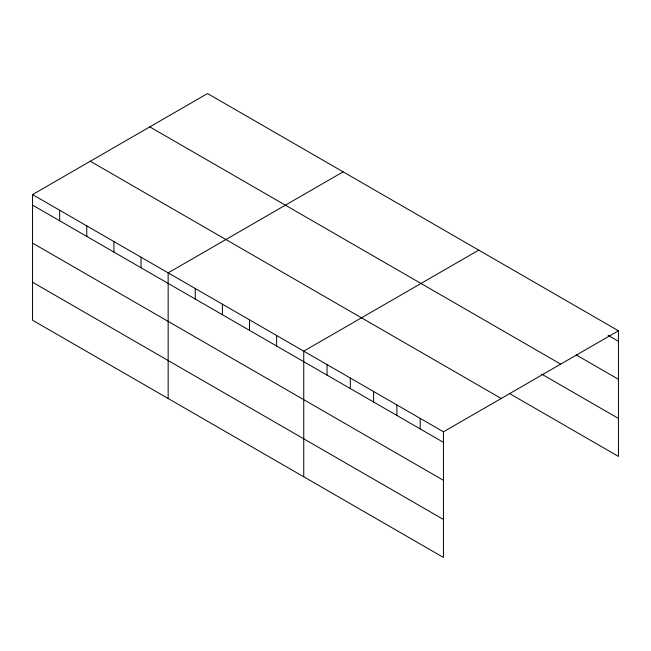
<?xml version="1.0" encoding="UTF-8"?>
<svg xmlns="http://www.w3.org/2000/svg" width="651" height="651" viewBox="0 0 651 651"><rect width="100%" height="100%" fill="white"/><g stroke="black" fill="none" stroke-linecap="round" stroke-linejoin="round"><path stroke-width="0.98" d="M443.461 480.332L443.461 431.816L32.55 194.584L32.55 320.211L443.461 557.451L443.461 480.332L32.55 243.1M509.79 393.684L618.45 456.416L618.45 330.789L207.539 93.549L32.55 194.584M343.142 171.84L168.153 272.867L168.153 398.502M478.737 250.13L303.748 351.158L303.748 476.792M443.461 431.816L618.45 330.789M608.099 335.346L618.45 341.319M576.192 354.909L618.45 379.305M149.795 126.888L560.706 364.129M541.697 374.122L618.45 418.438M90.294 161.245L501.205 398.477M32.55 205.114L443.461 442.346M32.55 282.233L443.461 519.465M420.172 418.373L420.172 428.903M396.89 404.93L396.89 415.46M373.601 391.487L373.601 402.017M350.319 378.044L350.319 388.574M327.038 364.601L327.038 375.131M276.626 335.501L276.626 346.031M249.512 319.844L249.512 330.374M222.39 304.18L222.39 314.718M195.267 288.523L195.267 299.061M141.031 257.21L141.031 267.74M113.909 241.554L113.909 252.083M86.786 225.897L86.786 236.427M59.672 210.24L59.672 220.77"/></g></svg>
